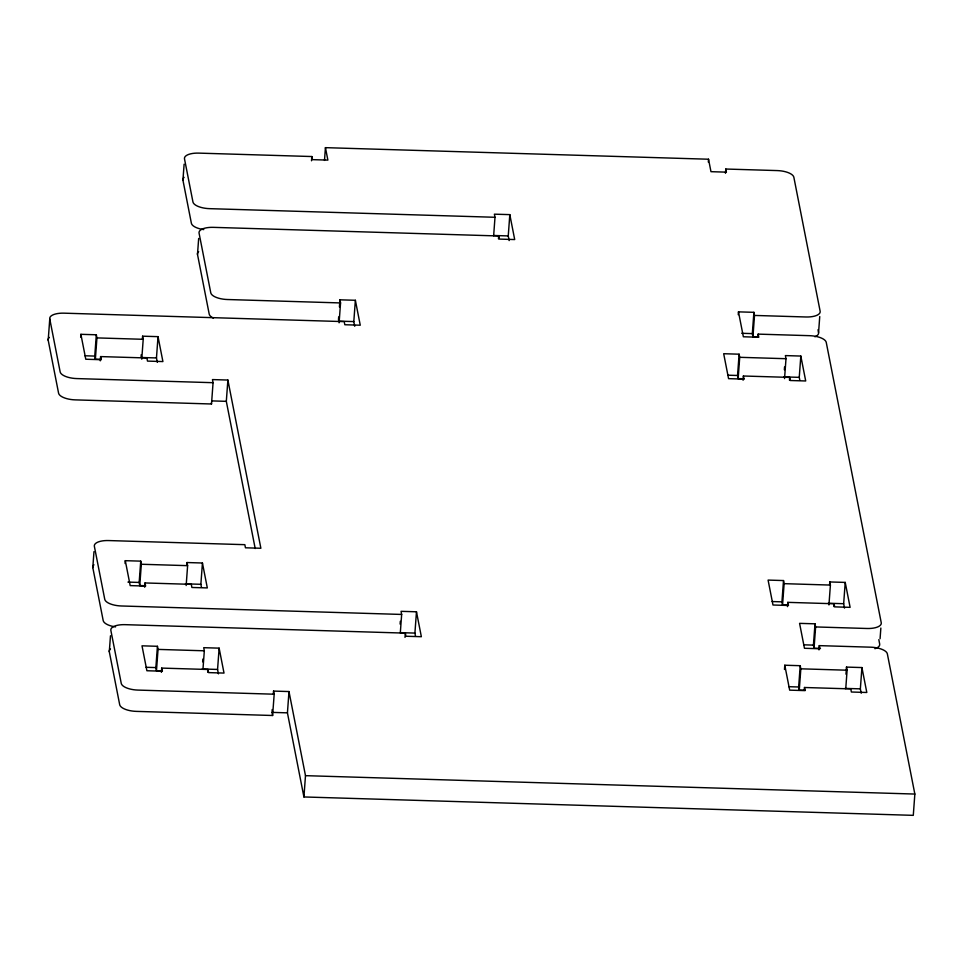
<?xml version="1.0" encoding="UTF-8"?>
<svg xmlns="http://www.w3.org/2000/svg" width="963" height="963" viewBox="0 0 963 963"><rect width="100%" height="100%" fill="white"/><g stroke="black" fill="none" stroke-linecap="round" stroke-linejoin="round"><path stroke-width="1.44" d="M400.307 632.896L401.655 614.442L121.41 605.98A15.504 6.163 4.2 0 1 104.75 599.275L94.362 546.322A15.504 6.163 4.2 0 1 108.578 540.556L244.843 544.673L245.457 547.791L260.877 548.26L227.882 380.048L212.462 379.578L213.064 382.696L211.511 403.991L75.234 399.874A15.504 6.163 4.2 0 1 58.587 393.181L48.198 340.216L49.763 318.922A15.504 6.163 4.2 0 1 63.967 313.168L344.224 321.63L344.826 324.736L360.258 325.205L355.371 300.287L339.939 299.818L339.421 306.92M80.687 337.158L80.892 334.317L96.324 334.787L96.938 337.905L95.373 359.199L101.344 359.38M95.373 359.199L94.759 356.081L96.324 334.787M100.284 360.848L100.597 356.587L146.882 357.983L147.495 361.101L162.916 361.57L158.028 336.653L142.608 336.183L142.392 339.024M115.548 626.901A15.504 6.163 4.2 0 1 103.197 620.581L92.809 567.616L93.977 551.655M818.971 649.893L819.284 645.631L870.708 647.184A15.504 6.163 4.2 0 1 887.356 653.877L914.85 794.054L913.285 815.348L303.923 796.955L305.488 775.66L288.984 691.554L273.564 691.085L274.178 694.203L272.613 715.497L136.337 711.38A15.504 6.163 4.2 0 1 119.689 704.687L109.3 651.722L110.48 635.761M125.094 563.511L125.298 560.683L140.73 561.14L141.332 564.258L139.767 585.552L144.245 585.685M141.248 354.637L141.043 357.478L156.463 357.947L157.33 362.341M141.754 359.175L143.21 339.301L142.608 336.183M139.767 585.552L139.166 582.434L140.73 561.14M156.463 357.947L158.028 336.653M144.691 587.213L145.004 582.952L191.288 584.348L191.89 587.466L207.322 587.924L202.435 563.006L187.003 562.536L186.798 565.377M203.747 229.591A15.504 6.163 4.2 0 1 191.384 223.26L182.934 180.177L184.114 164.204M162.446 670.874L156.475 670.693L155.862 667.588L157.426 646.293L142.006 645.824L146.894 670.742L162.314 671.211L161.7 668.093L207.984 669.49L208.598 672.607L224.018 673.077L219.131 648.147L203.711 647.69L204.325 650.795L202.964 669.261M156.475 670.693L158.04 649.399L157.426 646.293M161.387 672.355L161.7 668.093M213.437 318.151A15.504 6.163 4.2 0 1 209.212 314.119L197.499 254.413L198.667 238.439M186.16 585.528L187.616 565.654L187.003 562.536M201.448 587.237L200.87 584.3L202.435 563.006M202.663 661.882L202.88 659.041M255.195 548.525L226.317 401.342L227.882 380.048M207.779 672.33L207.984 669.49M218.432 673.847L217.566 669.441L219.131 648.147M311.518 160.785L311.831 156.536L198.703 153.117A15.504 6.163 4.2 0 0 184.499 158.883L192.949 201.965A15.504 6.163 4.2 0 0 209.597 208.658L494.994 217.277L493.646 235.742M272.204 709.538L271.999 712.379L287.431 712.849L303.923 796.955M273.36 693.926L273.564 691.085M324.495 160.424L325.434 147.652L708.527 159.22L710.971 171.679L726.403 172.148L725.789 169.031L777.213 170.583A15.504 6.163 4.2 0 1 793.861 177.276L820.139 311.23A15.504 6.163 4.2 0 1 805.935 316.983L754.51 315.431L753.897 312.325L738.477 311.856L738.26 314.696M287.431 712.849L288.984 691.554M338.482 319.692L338.687 316.851M339.096 322.81L340.553 302.936L339.939 299.818M354.721 326.252L353.806 321.582L355.371 300.287M400.114 624.096L400.319 621.267M405.014 637.386L405.327 633.124L125.07 624.662A15.504 6.163 4.2 0 0 110.865 630.428L121.254 683.393A15.504 6.163 4.2 0 0 137.902 690.086L274.178 694.203M415.522 636.194L414.909 633.088L416.473 611.794L401.053 611.324L401.655 614.442M498.461 238.812L498.665 235.971L213.268 227.352A15.504 6.163 4.2 0 0 199.064 233.118L210.777 292.824A15.504 6.163 4.2 0 0 227.424 299.517L340.553 302.936M509.162 240.594L508.247 235.923L509.812 214.629L494.392 214.171L494.994 217.277M708.323 162.061L708.527 159.22M725.476 173.292L725.789 169.031M744.122 378.784L738.152 378.603L737.55 375.486L739.115 354.191L723.682 353.722L728.57 378.652L744.002 379.109L743.388 376.003L789.672 377.4L790.274 380.505L805.706 380.975L800.819 356.057L785.387 355.588L786.001 358.705L784.544 378.579M738.152 378.603L739.716 357.309L739.115 354.191M743.075 380.253L743.388 376.003M758.302 336.894L752.946 336.725L752.332 333.619L753.897 312.325M752.946 336.725L754.51 315.431M757.965 336.966L758.17 334.125L809.594 335.678A15.504 6.163 4.2 0 1 826.242 342.371L881.241 622.724A15.504 6.163 4.2 0 1 867.037 628.49L815.613 626.937L814.999 623.819L799.579 623.362L804.466 648.28L819.886 648.749L819.284 645.631M784.351 369.792L784.556 366.951M789.455 380.241L789.672 377.4M788.528 605.137L782.558 604.957L781.944 601.851L783.509 580.557L768.089 580.087L772.976 605.005L788.396 605.474L787.794 602.356L834.066 603.753L834.68 606.871L850.112 607.34L845.225 582.41L829.793 581.953L829.588 584.794M782.558 604.957L784.123 583.662L783.509 580.557M799.832 380.289L799.254 377.352L800.819 356.057M787.481 606.618L787.794 602.356M784.472 669.49L784.785 665.228L800.217 665.698L800.831 668.816L799.266 690.11L805.237 690.29M814.915 336.785A15.504 6.163 4.2 0 0 818.574 332.524L819.742 316.55M799.266 690.11L798.652 686.992L800.217 665.698M804.286 690.339L804.49 687.498L850.774 688.894L851.388 692.012L866.808 692.481L861.921 667.564L846.489 667.094L845.971 674.196M820.476 648.424L814.048 648.231L813.434 645.114L814.999 623.819M814.048 648.231L815.613 626.937M828.938 604.945L830.407 585.071L829.793 581.953M833.862 606.594L834.066 603.753M844.515 608.11L843.66 603.705L845.225 582.41M845.755 688.665L847.103 670.212L846.489 667.094M861.223 693.252L860.356 688.858L861.921 667.564M880.074 638.698L880.856 628.057M493.79 235.49L508.247 235.923M338.374 321.112L353.806 321.582M741.727 333.294L752.332 333.619M96.938 337.905L143.21 339.301M739.716 357.309L786.001 358.705M84.937 355.78L94.759 356.081M727.727 375.197L737.55 375.486M783.822 376.882L799.254 377.352M213.064 382.696L76.799 378.579A15.504 6.163 4.2 0 1 60.151 371.887L49.763 318.922M211.86 400.897L226.317 401.342M141.332 564.258L187.616 565.654M784.123 583.662L830.407 585.071M127.947 582.097L139.166 582.434M185.438 583.831L200.87 584.3M772.133 601.55L781.944 601.851M828.228 603.247L843.66 603.705M400.452 632.643L414.909 633.088M803.792 644.825L813.434 645.114M158.04 649.399L204.325 650.795M800.831 668.816L847.103 670.212M146.051 667.287L155.862 667.588M202.146 668.984L217.566 669.441M788.829 686.691L798.652 686.992M844.936 688.389L860.356 688.858M305.488 775.66L914.85 794.054M818.02 329.731L818.574 332.524M878.822 639.637L879.676 644.018A15.504 6.163 4.2 0 1 874.922 648.689M758.17 334.125L758.784 337.243L743.364 336.773L738.477 311.856M804.49 687.498L805.104 690.615L789.672 690.146L784.785 665.228M509.812 214.629L514.699 239.558L499.279 239.089L498.665 235.971M325.434 147.652L327.877 160.111L312.445 159.641L311.831 156.536M416.473 611.794L421.361 636.712L405.941 636.242L405.327 633.124M211.318 403.016L211.511 403.991M272.035 712.572L272.613 715.497M100.597 356.587L101.211 359.705L85.779 359.235L80.892 334.317M145.004 582.952L145.618 586.07L130.186 585.6L125.298 560.683M48.198 340.216A15.504 6.163 4.2 0 1 49.354 337.411M197.499 254.413A15.504 6.163 4.2 0 1 198.667 251.608M182.934 180.177A15.504 6.163 4.2 0 1 184.102 177.361M109.3 651.722A15.504 6.163 4.2 0 1 110.468 648.918M92.809 567.616A15.504 6.163 4.2 0 1 93.965 564.812"/></g></svg>
